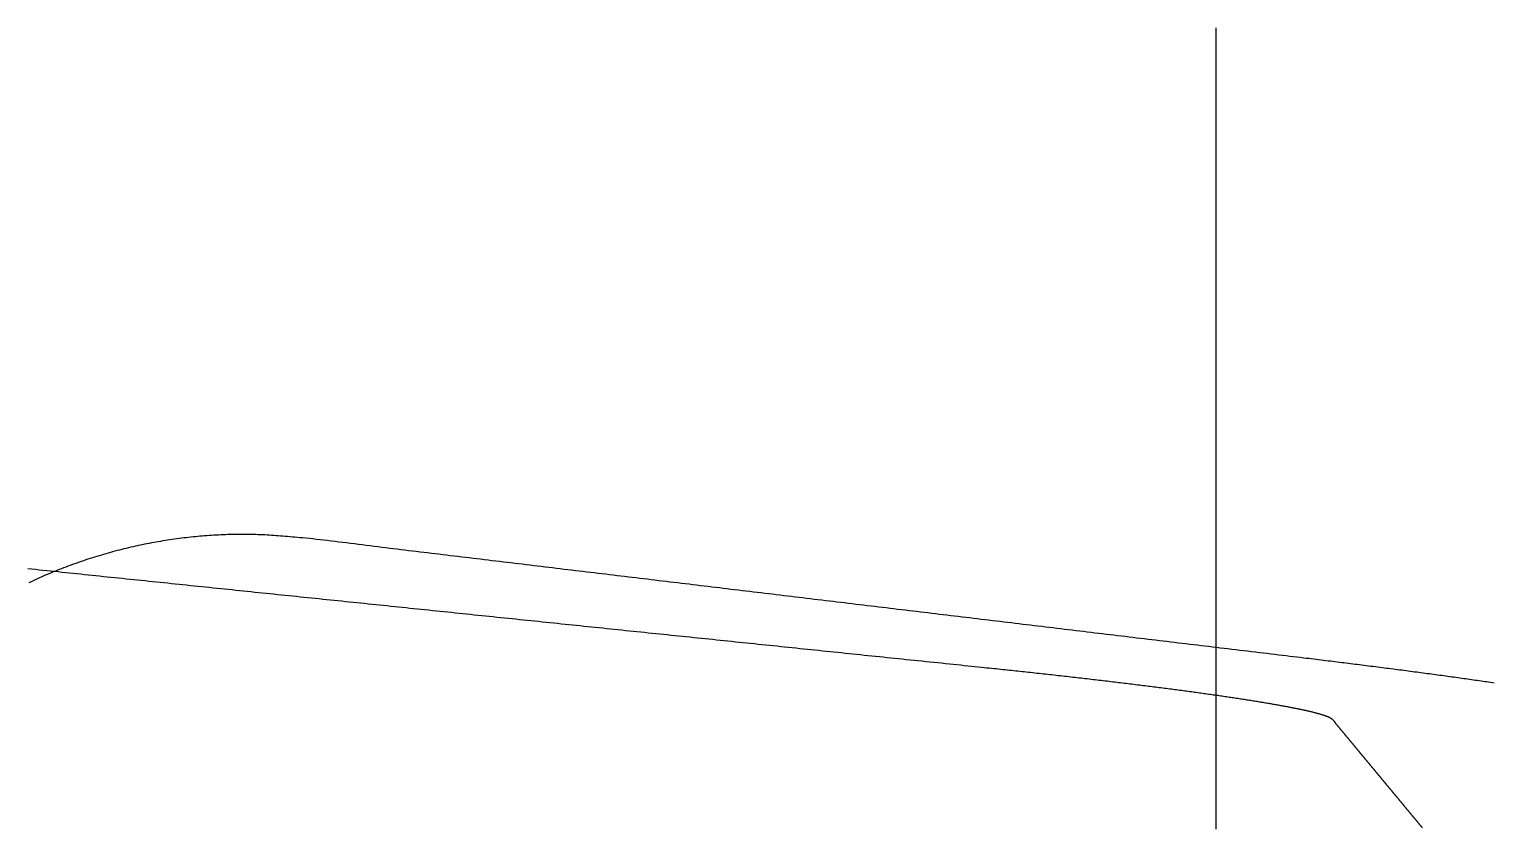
# Model space of a CAD drawing. Header units: millimetres. Extents: x -253 to 256, y -315 to 312.
# Drawn here: x 6.6 to 82.8, y -140 to -98.4 of the extents above; entities that cross this region are included whole.
import ezdxf

# ---------------------------------------------------------------- set-up
doc = ezdxf.new("R2010")
doc.units = ezdxf.units.MM
doc.layers.add('SKETCH', color=5, linetype='Continuous')

msp = doc.modelspace()

# ---------------------------------------------------------------- linework, layer by layer
at = {"layer": 'SKETCH', "flags": 128}
for points in [[(68.414, -140.103), (68.414, -139.886), (68.414, -139.669), (68.414, -139.451), (68.414, -139.234), (68.414, -139.016), (68.414, -138.799), (68.414, -138.582), (68.414, -138.364), (68.414, -138.147), (68.414, -137.929), (68.414, -137.712), (68.414, -137.495), (68.414, -137.277), (68.414, -137.06), (68.414, -136.842), (68.414, -136.625), (68.414, -136.407), (68.414, -136.19), (68.414, -135.973), (68.414, -135.755), (68.414, -135.538), (68.414, -135.32), (68.414, -135.103), (68.414, -134.885), (68.414, -134.668), (68.414, -134.45), (68.414, -134.233), (68.414, -134.016), (68.414, -133.798), (68.414, -133.581), (68.414, -133.363), (68.414, -133.146), (68.414, -132.928), (68.414, -132.711), (68.414, -132.493), (68.414, -132.276), (68.414, -132.059), (68.414, -131.841), (68.414, -131.624), (68.414, -131.406), (68.414, -131.189), (68.414, -130.972), (68.414, -130.754), (68.414, -130.537), (68.414, -130.319), (68.414, -130.102), (68.414, -129.885), (68.414, -129.667), (68.414, -129.45), (68.414, -129.233), (68.414, -129.015), (68.414, -128.798), (68.414, -128.58), (68.414, -128.363), (68.414, -128.146), (68.414, -127.928), (68.414, -127.711), (68.414, -127.493), (68.414, -127.276), (68.414, -127.059), (68.414, -126.841), (68.414, -126.624), (68.414, -126.406), (68.414, -126.189), (68.414, -125.972), (68.414, -125.754), (68.414, -125.537), (68.414, -125.319), (68.414, -125.102), (68.414, -124.885), (68.414, -124.667), (68.414, -124.45), (68.414, -124.232), (68.414, -124.015), (68.414, -123.798), (68.414, -123.58), (68.414, -123.363), (68.414, -123.145), (68.414, -122.928), (68.414, -122.711), (68.414, -122.493), (68.414, -122.276), (68.414, -122.058), (68.414, -121.841), (68.414, -121.623), (68.414, -121.406), (68.414, -121.189), (68.414, -120.971), (68.414, -120.754), (68.414, -120.536), (68.414, -120.319), (68.414, -120.101), (68.414, -119.884), (68.414, -119.666), (68.414, -119.449), (68.414, -119.232), (68.414, -119.014), (68.414, -118.797), (68.414, -118.579), (68.414, -118.362), (68.414, -118.144), (68.414, -117.927), (68.414, -117.709), (68.414, -117.492), (68.414, -117.275), (68.414, -117.057), (68.414, -116.84), (68.414, -116.622), (68.414, -116.405), (68.414, -116.188), (68.414, -115.97), (68.414, -115.753), (68.414, -115.535), (68.414, -115.318), (68.414, -115.101), (68.414, -114.883), (68.414, -114.666), (68.414, -114.448), (68.414, -114.231), (68.414, -114.014), (68.414, -113.796), (68.414, -113.579), (68.414, -113.361), (68.414, -113.144), (68.414, -112.927), (68.414, -112.709), (68.414, -112.492), (68.414, -112.274), (68.414, -112.057), (68.414, -111.84), (68.414, -111.622), (68.414, -111.405), (68.414, -111.187), (68.414, -110.97), (68.414, -110.752), (68.414, -110.535), (68.414, -110.318), (68.414, -110.1), (68.414, -109.883), (68.414, -109.665), (68.414, -109.448), (68.414, -109.23), (68.414, -109.013), (68.414, -108.795), (68.414, -108.578), (68.414, -108.361), (68.414, -108.143), (68.414, -107.926), (68.414, -107.708), (68.414, -107.491), (68.414, -107.273), (68.414, -107.056), (68.414, -106.838), (68.414, -106.621), (68.414, -106.404), (68.414, -106.186), (68.414, -105.969), (68.414, -105.751), (68.414, -105.534), (68.414, -105.317), (68.414, -105.099), (68.414, -104.882), (68.414, -104.664), (68.414, -104.447), (68.414, -104.23), (68.414, -104.012), (68.414, -103.795), (68.414, -103.577), (68.414, -103.36), (68.414, -103.143), (68.414, -102.925), (68.414, -102.708), (68.414, -102.491), (68.414, -102.273), (68.414, -102.056), (68.414, -101.838), (68.414, -101.621), (68.414, -101.403), (68.414, -101.186), (68.414, -100.969), (68.414, -100.751), (68.414, -100.534), (68.414, -100.316), (68.414, -100.099), (68.414, -99.881), (68.414, -99.664), (68.414, -99.447), (68.414, -99.229), (68.414, -99.012), (68.414, -98.794), (68.414, -98.577), (68.414, -98.359)], [(82.885, -132.497), (82.789, -132.483), (82.692, -132.469), (82.596, -132.455), (82.498, -132.441), (82.401, -132.427), (82.303, -132.412), (82.204, -132.398), (82.105, -132.384), (82.006, -132.37), (81.907, -132.356), (81.807, -132.341), (81.706, -132.327), (81.606, -132.313), (81.504, -132.299), (81.403, -132.284), (81.301, -132.27), (81.199, -132.256), (81.097, -132.242), (80.994, -132.227), (80.89, -132.213), (80.786, -132.198), (80.682, -132.184), (80.578, -132.17), (80.473, -132.155), (80.367, -132.141), (80.262, -132.126), (80.155, -132.112), (80.049, -132.097), (79.942, -132.083), (79.835, -132.068), (79.727, -132.054), (79.619, -132.039), (79.511, -132.025), (79.402, -132.01), (79.294, -131.995), (79.184, -131.981), (79.075, -131.966), (78.965, -131.952), (78.855, -131.937), (78.744, -131.922), (78.634, -131.908), (78.523, -131.893), (78.411, -131.878), (78.299, -131.864), (78.187, -131.849), (78.075, -131.834), (77.962, -131.819), (77.849, -131.805), (77.735, -131.79), (77.621, -131.775), (77.507, -131.76), (77.392, -131.745), (77.278, -131.731), (77.162, -131.716), (77.047, -131.701), (76.931, -131.686), (76.815, -131.671), (76.699, -131.656), (76.582, -131.642), (76.466, -131.627), (76.348, -131.612), (76.231, -131.597), (76.114, -131.582), (75.996, -131.567), (75.878, -131.552), (75.76, -131.538), (75.643, -131.523), (75.526, -131.508), (75.41, -131.494), (75.294, -131.479), (75.178, -131.465), (75.062, -131.451), (74.946, -131.436), (74.829, -131.422), (74.712, -131.408), (74.595, -131.393), (74.477, -131.379), (74.358, -131.364), (74.239, -131.35), (74.118, -131.335), (73.996, -131.32), (73.873, -131.305), (73.748, -131.29), (73.622, -131.274), (73.494, -131.259), (73.364, -131.243), (73.233, -131.227), (73.099, -131.211), (72.963, -131.194), (72.788, -131.173), (72.61, -131.151), (72.427, -131.129), (72.242, -131.107), (72.053, -131.084), (71.861, -131.061), (71.667, -131.038), (71.471, -131.014), (71.272, -130.99), (71.072, -130.966), (70.87, -130.942), (70.667, -130.918), (70.462, -130.893), (70.257, -130.869), (70.052, -130.844), (69.846, -130.819), (69.64, -130.795), (69.435, -130.77), (69.23, -130.746), (69.026, -130.721), (68.822, -130.697), (68.621, -130.673), (68.42, -130.649), (68.222, -130.625), (68.024, -130.601), (67.827, -130.577), (67.629, -130.554), (67.432, -130.53), (67.234, -130.506), (67.036, -130.483), (66.839, -130.459), (66.641, -130.435), (66.444, -130.412), (66.246, -130.388), (66.049, -130.364), (65.851, -130.341), (65.654, -130.317), (65.456, -130.293), (65.259, -130.269), (65.061, -130.246), (64.864, -130.222), (64.666, -130.198), (64.469, -130.175), (64.271, -130.151), (64.074, -130.127), (63.876, -130.104), (63.679, -130.08), (63.481, -130.056), (63.284, -130.033), (63.086, -130.009), (62.888, -129.985), (62.691, -129.961), (62.493, -129.938), (62.296, -129.914), (62.098, -129.89), (61.901, -129.867), (61.703, -129.843), (61.506, -129.819), (61.308, -129.795), (61.111, -129.772), (60.913, -129.748), (60.716, -129.724), (60.518, -129.701), (60.32, -129.677), (60.123, -129.653), (59.925, -129.629), (59.728, -129.606), (59.53, -129.582), (59.333, -129.558), (59.135, -129.534), (58.938, -129.511), (58.74, -129.487), (58.543, -129.463), (58.345, -129.44), (58.148, -129.416), (57.95, -129.392), (57.753, -129.368), (57.556, -129.345), (57.358, -129.321), (57.161, -129.297), (56.963, -129.273), (56.766, -129.25), (56.568, -129.226), (56.371, -129.202), (56.173, -129.179), (55.976, -129.155), (55.778, -129.131), (55.581, -129.107), (55.384, -129.084), (55.186, -129.06), (54.989, -129.036), (54.791, -129.013), (54.594, -128.989), (54.396, -128.965), (54.199, -128.941), (54.002, -128.918), (53.804, -128.894), (53.607, -128.87), (53.409, -128.847), (53.212, -128.823), (53.014, -128.799), (52.817, -128.776), (52.62, -128.752), (52.422, -128.728), (52.225, -128.705), (52.027, -128.681), (51.83, -128.657), (51.632, -128.634), (51.435, -128.61), (51.238, -128.586), (51.04, -128.563), (50.843, -128.539), (50.645, -128.515), (50.448, -128.492), (50.251, -128.468), (50.053, -128.444), (49.856, -128.421), (49.658, -128.397), (49.461, -128.373), (49.264, -128.35), (49.066, -128.326), (48.869, -128.302), (48.671, -128.279), (48.474, -128.255), (48.276, -128.231), (48.079, -128.207), (47.882, -128.184), (47.684, -128.16), (47.487, -128.136), (47.289, -128.113), (47.092, -128.089), (46.894, -128.065), (46.697, -128.041), (46.5, -128.018), (46.302, -127.994), (46.105, -127.97), (45.907, -127.947), (45.71, -127.923), (45.513, -127.899), (45.315, -127.875), (45.118, -127.852), (44.92, -127.828), (44.723, -127.804), (44.526, -127.781), (44.328, -127.757), (44.131, -127.733), (43.933, -127.709), (43.736, -127.686), (43.539, -127.662), (43.341, -127.638), (43.144, -127.615), (42.947, -127.591), (42.749, -127.567), (42.552, -127.543), (42.355, -127.52), (42.157, -127.496), (41.96, -127.472), (41.763, -127.449), (41.565, -127.425), (41.368, -127.401), (41.171, -127.377), (40.973, -127.354), (40.776, -127.33), (40.579, -127.306), (40.381, -127.283), (40.184, -127.259), (39.987, -127.235), (39.789, -127.212), (39.592, -127.188), (39.395, -127.164), (39.197, -127.141), (39, -127.117), (38.803, -127.093), (38.605, -127.07), (38.408, -127.046), (38.211, -127.022), (38.013, -126.999), (37.816, -126.975), (37.619, -126.951), (37.422, -126.928), (37.224, -126.904), (37.027, -126.88), (36.83, -126.857), (36.632, -126.833), (36.435, -126.809), (36.238, -126.786), (36.04, -126.762), (35.843, -126.738), (35.646, -126.715), (35.449, -126.691), (35.251, -126.667), (35.054, -126.644), (34.857, -126.62), (34.659, -126.596), (34.462, -126.573), (34.265, -126.549), (34.068, -126.525), (33.87, -126.502), (33.673, -126.478), (33.476, -126.454), (33.279, -126.431), (33.081, -126.407), (32.884, -126.383), (32.687, -126.36), (32.489, -126.336), (32.292, -126.312), (32.095, -126.288), (31.898, -126.265), (31.7, -126.241), (31.503, -126.217), (31.306, -126.194), (31.109, -126.17), (30.911, -126.146), (30.714, -126.122), (30.517, -126.099), (30.32, -126.075), (30.122, -126.051), (29.925, -126.028), (29.728, -126.004), (29.53, -125.98), (29.333, -125.957), (29.136, -125.933), (28.939, -125.909), (28.741, -125.886), (28.544, -125.862), (28.347, -125.838), (28.149, -125.814), (27.952, -125.791), (27.755, -125.767), (27.558, -125.743), (27.36, -125.72), (27.163, -125.696), (26.966, -125.672), (26.769, -125.649), (26.571, -125.625), (26.374, -125.601), (26.177, -125.578), (25.98, -125.554), (25.782, -125.53), (25.585, -125.507), (25.387, -125.483), (25.187, -125.458), (24.986, -125.433), (24.783, -125.408), (24.579, -125.382), (24.375, -125.356), (24.17, -125.33), (23.965, -125.304), (23.76, -125.277), (23.555, -125.251), (23.351, -125.225), (23.148, -125.199), (22.945, -125.174), (22.744, -125.149), (22.544, -125.125), (22.346, -125.101), (22.149, -125.077), (21.956, -125.055), (21.764, -125.033), (21.575, -125.012), (21.389, -124.992), (21.207, -124.973), (21.028, -124.956), (20.852, -124.939), (20.718, -124.927), (20.585, -124.915), (20.455, -124.903), (20.327, -124.891), (20.201, -124.88), (20.076, -124.869), (19.953, -124.858), (19.831, -124.848), (19.71, -124.838), (19.59, -124.829), (19.472, -124.82), (19.354, -124.812), (19.236, -124.804), (19.119, -124.796), (19.003, -124.789), (18.886, -124.783), (18.77, -124.777), (18.653, -124.772), (18.536, -124.767), (18.419, -124.763), (18.301, -124.76), (18.182, -124.757), (18.062, -124.755), (17.942, -124.754), (17.82, -124.753), (17.699, -124.753), (17.578, -124.754), (17.456, -124.755), (17.335, -124.757), (17.213, -124.759), (17.091, -124.762), (16.97, -124.766), (16.848, -124.77), (16.727, -124.774), (16.605, -124.78), (16.484, -124.785), (16.362, -124.792), (16.241, -124.799), (16.119, -124.806), (15.998, -124.814), (15.877, -124.823), (15.755, -124.832), (15.634, -124.842), (15.513, -124.852), (15.392, -124.863), (15.271, -124.874), (15.15, -124.886), (15.029, -124.899), (14.909, -124.912), (14.788, -124.926), (14.667, -124.94), (14.547, -124.955), (14.426, -124.97), (14.306, -124.986), (14.185, -125.003), (14.064, -125.02), (13.944, -125.038), (13.824, -125.056), (13.703, -125.075), (13.583, -125.094), (13.463, -125.114), (13.343, -125.134), (13.223, -125.156), (13.103, -125.177), (12.983, -125.199), (12.863, -125.222), (12.744, -125.245), (12.625, -125.269), (12.505, -125.294), (12.386, -125.319), (12.267, -125.344), (12.148, -125.37), (12.03, -125.397), (11.911, -125.424), (11.793, -125.452), (11.674, -125.48), (11.556, -125.509), (11.437, -125.538), (11.319, -125.568), (11.201, -125.599), (11.083, -125.63), (10.965, -125.662), (10.848, -125.694), (10.73, -125.727), (10.613, -125.76), (10.495, -125.794), (10.378, -125.828), (10.261, -125.863), (10.144, -125.899), (10.027, -125.935), (9.911, -125.971), (9.795, -126.009), (9.678, -126.046), (9.563, -126.084), (9.447, -126.123), (9.331, -126.162), (9.216, -126.202), (9.101, -126.243), (8.985, -126.284), (8.87, -126.325), (8.755, -126.367), (8.641, -126.41), (8.526, -126.453), (8.412, -126.497), (8.297, -126.541), (8.183, -126.586), (8.069, -126.631), (7.955, -126.677), (7.842, -126.723), (7.728, -126.77), (7.615, -126.818), (7.502, -126.866), (7.39, -126.914), (7.277, -126.963), (7.165, -127.013), (7.053, -127.063), (6.941, -127.113), (6.829, -127.164), (6.718, -127.216), (6.607, -127.268)], [(79.147, -140.037), (79.139, -140.027), (79.13, -140.016), (79.122, -140.006), (79.113, -139.996), (79.105, -139.986), (79.096, -139.976), (79.088, -139.965), (79.079, -139.955), (79.071, -139.945), (79.062, -139.935), (79.054, -139.925), (79.046, -139.914), (79.037, -139.904), (79.029, -139.894), (79.02, -139.884), (79.012, -139.874), (79.003, -139.864), (78.995, -139.853), (78.987, -139.843), (78.978, -139.833), (78.97, -139.823), (78.961, -139.813), (78.953, -139.802), (78.944, -139.792), (78.936, -139.782), (78.927, -139.772), (78.919, -139.762), (78.91, -139.752), (78.902, -139.741), (78.893, -139.731), (78.885, -139.721), (78.876, -139.711), (78.868, -139.7), (78.86, -139.69), (78.851, -139.68), (78.843, -139.67), (78.834, -139.66), (78.826, -139.649), (78.817, -139.639), (78.809, -139.629), (78.8, -139.619), (78.792, -139.608), (78.783, -139.598), (78.775, -139.588), (78.766, -139.578), (78.758, -139.567), (78.749, -139.557), (78.741, -139.547), (78.732, -139.537), (78.724, -139.527), (78.715, -139.516), (78.707, -139.506), (78.698, -139.496), (78.69, -139.486), (78.681, -139.476), (78.673, -139.465), (78.664, -139.455), (78.656, -139.445), (78.648, -139.435), (78.639, -139.425), (78.631, -139.415), (78.622, -139.404), (78.614, -139.394), (78.605, -139.384), (78.597, -139.374), (78.589, -139.364), (78.58, -139.354), (78.572, -139.343), (78.563, -139.333), (78.555, -139.323), (78.546, -139.313), (78.538, -139.303), (78.53, -139.293), (78.521, -139.282), (78.513, -139.272), (78.504, -139.262), (78.496, -139.252), (78.487, -139.242), (78.479, -139.231), (78.47, -139.221), (78.462, -139.211), (78.454, -139.201), (78.445, -139.191), (78.437, -139.18), (78.428, -139.17), (78.42, -139.16), (78.411, -139.15), (78.403, -139.139), (78.395, -139.129), (78.386, -139.119), (78.378, -139.109), (78.369, -139.099), (78.361, -139.088), (78.352, -139.078), (78.344, -139.068), (78.336, -139.058), (78.327, -139.048), (78.319, -139.037), (78.31, -139.027), (78.302, -139.017), (78.293, -139.007), (78.285, -138.997), (78.276, -138.986), (78.268, -138.976), (78.259, -138.966), (78.251, -138.956), (78.242, -138.946), (78.234, -138.936), (78.225, -138.925), (78.217, -138.915), (78.208, -138.905), (78.2, -138.895), (78.191, -138.885), (78.183, -138.875), (78.175, -138.865), (78.166, -138.854), (78.158, -138.844), (78.149, -138.834), (78.141, -138.824), (78.132, -138.814), (78.124, -138.804), (78.115, -138.793), (78.107, -138.783), (78.098, -138.773), (78.09, -138.763), (78.081, -138.753), (78.073, -138.742), (78.065, -138.732), (78.056, -138.722), (78.048, -138.712), (78.039, -138.702), (78.031, -138.691), (78.022, -138.681), (78.014, -138.671), (78.006, -138.661), (77.997, -138.651), (77.989, -138.64), (77.98, -138.63), (77.972, -138.62), (77.964, -138.61), (77.955, -138.599), (77.947, -138.589), (77.938, -138.579), (77.93, -138.569), (77.921, -138.559), (77.913, -138.549), (77.905, -138.538), (77.896, -138.528), (77.888, -138.518), (77.879, -138.508), (77.871, -138.498), (77.862, -138.488), (77.854, -138.477), (77.845, -138.467), (77.837, -138.457), (77.828, -138.447), (77.82, -138.437), (77.811, -138.427), (77.803, -138.416), (77.794, -138.406), (77.786, -138.396), (77.778, -138.386), (77.769, -138.376), (77.761, -138.366), (77.752, -138.356), (77.744, -138.345), (77.735, -138.335), (77.727, -138.325), (77.718, -138.315), (77.71, -138.305), (77.701, -138.295), (77.693, -138.284), (77.685, -138.274), (77.676, -138.264), (77.668, -138.254), (77.659, -138.244), (77.651, -138.234), (77.642, -138.223), (77.634, -138.213), (77.626, -138.203), (77.617, -138.193), (77.609, -138.183), (77.6, -138.172), (77.592, -138.162), (77.584, -138.152), (77.575, -138.142), (77.567, -138.132), (77.558, -138.121), (77.55, -138.111), (77.541, -138.101), (77.533, -138.091), (77.525, -138.081), (77.516, -138.07), (77.508, -138.06), (77.499, -138.05), (77.491, -138.04), (77.482, -138.03), (77.474, -138.02), (77.466, -138.009), (77.457, -137.999), (77.449, -137.989), (77.44, -137.979), (77.432, -137.969), (77.423, -137.959), (77.415, -137.949), (77.406, -137.938), (77.398, -137.928), (77.389, -137.918), (77.381, -137.908), (77.372, -137.898), (77.364, -137.888), (77.356, -137.878), (77.347, -137.868), (77.339, -137.857), (77.33, -137.847), (77.322, -137.837), (77.313, -137.827), (77.305, -137.817), (77.296, -137.807), (77.288, -137.796), (77.28, -137.786), (77.271, -137.776), (77.263, -137.766), (77.254, -137.756), (77.246, -137.746), (77.237, -137.735), (77.229, -137.725), (77.221, -137.715), (77.212, -137.705), (77.204, -137.695), (77.195, -137.684), (77.187, -137.674), (77.179, -137.664), (77.17, -137.654), (77.162, -137.644), (77.153, -137.634), (77.145, -137.623), (77.137, -137.613), (77.128, -137.603), (77.12, -137.593), (77.111, -137.583), (77.103, -137.572), (77.095, -137.562), (77.086, -137.552), (77.078, -137.542), (77.069, -137.532), (77.061, -137.522), (77.052, -137.512), (77.044, -137.501), (77.036, -137.491), (77.027, -137.481), (77.019, -137.471), (77.01, -137.461), (77.002, -137.451), (76.994, -137.441), (76.985, -137.431), (76.977, -137.42), (76.968, -137.41), (76.96, -137.4), (76.952, -137.39), (76.943, -137.38), (76.935, -137.37), (76.926, -137.36), (76.918, -137.35), (76.91, -137.339), (76.901, -137.329), (76.893, -137.319), (76.884, -137.309), (76.876, -137.299), (76.867, -137.289), (76.859, -137.278), (76.851, -137.268), (76.842, -137.258), (76.834, -137.248), (76.825, -137.238), (76.817, -137.228), (76.808, -137.217), (76.8, -137.207), (76.791, -137.197), (76.783, -137.187), (76.775, -137.177), (76.766, -137.167), (76.758, -137.156), (76.749, -137.146), (76.741, -137.136), (76.732, -137.126), (76.724, -137.116), (76.715, -137.105), (76.707, -137.095), (76.699, -137.085), (76.69, -137.075), (76.682, -137.065), (76.673, -137.055), (76.665, -137.045), (76.656, -137.034), (76.648, -137.024), (76.64, -137.014), (76.631, -137.004), (76.623, -136.994), (76.615, -136.984), (76.606, -136.974), (76.598, -136.964), (76.589, -136.954), (76.581, -136.943), (76.573, -136.933), (76.564, -136.923), (76.556, -136.913), (76.547, -136.903), (76.539, -136.893), (76.531, -136.883), (76.522, -136.873), (76.514, -136.862), (76.505, -136.852), (76.497, -136.842), (76.489, -136.832), (76.48, -136.822), (76.472, -136.812), (76.463, -136.802), (76.455, -136.791), (76.446, -136.781), (76.438, -136.771), (76.43, -136.761), (76.421, -136.751), (76.413, -136.741), (76.404, -136.73), (76.396, -136.72), (76.387, -136.71), (76.379, -136.7), (76.37, -136.69), (76.362, -136.68), (76.354, -136.669), (76.345, -136.659), (76.337, -136.649), (76.328, -136.639), (76.32, -136.629), (76.311, -136.619), (76.303, -136.609), (76.295, -136.598), (76.286, -136.588), (76.278, -136.578), (76.269, -136.568), (76.261, -136.558), (76.253, -136.548), (76.244, -136.538), (76.236, -136.528), (76.227, -136.517), (76.219, -136.507), (76.211, -136.497), (76.202, -136.487), (76.194, -136.477), (76.185, -136.467), (76.177, -136.457), (76.169, -136.447), (76.16, -136.437), (76.152, -136.426), (76.144, -136.416), (76.135, -136.406), (76.127, -136.396), (76.118, -136.386), (76.11, -136.376), (76.102, -136.366), (76.093, -136.356), (76.085, -136.346), (76.076, -136.335), (76.068, -136.325), (76.06, -136.315), (76.051, -136.305), (76.043, -136.295), (76.034, -136.285), (76.026, -136.275), (76.017, -136.264), (76.009, -136.254), (76.001, -136.244), (75.992, -136.234), (75.984, -136.224), (75.975, -136.214), (75.967, -136.203), (75.958, -136.193), (75.95, -136.183), (75.942, -136.173), (75.933, -136.163), (75.925, -136.153), (75.916, -136.143), (75.908, -136.132), (75.899, -136.122), (75.891, -136.112), (75.883, -136.102), (75.874, -136.092), (75.866, -136.082), (75.857, -136.072), (75.849, -136.062), (75.841, -136.051), (75.832, -136.041), (75.824, -136.031), (75.815, -136.021), (75.807, -136.011), (75.799, -136.001), (75.79, -135.991), (75.782, -135.981), (75.774, -135.971), (75.765, -135.961), (75.757, -135.95), (75.748, -135.94), (75.74, -135.93), (75.732, -135.92), (75.723, -135.91), (75.715, -135.9), (75.707, -135.89), (75.698, -135.88), (75.69, -135.87), (75.681, -135.86), (75.673, -135.849), (75.665, -135.839), (75.656, -135.829), (75.648, -135.819), (75.64, -135.809), (75.631, -135.799), (75.623, -135.789), (75.614, -135.778), (75.606, -135.768), (75.598, -135.758), (75.589, -135.748), (75.581, -135.738), (75.573, -135.728), (75.564, -135.718), (75.556, -135.707), (75.548, -135.697), (75.539, -135.687), (75.531, -135.677), (75.522, -135.667), (75.514, -135.657), (75.506, -135.647), (75.497, -135.636), (75.489, -135.626), (75.48, -135.616), (75.472, -135.606), (75.464, -135.596), (75.455, -135.586), (75.447, -135.576), (75.438, -135.566), (75.43, -135.556), (75.422, -135.545), (75.413, -135.535), (75.405, -135.525), (75.396, -135.515), (75.388, -135.505), (75.379, -135.495), (75.371, -135.485), (75.363, -135.475), (75.354, -135.465), (75.346, -135.455), (75.337, -135.445), (75.329, -135.435), (75.321, -135.424), (75.312, -135.414), (75.304, -135.404), (75.295, -135.394), (75.287, -135.384), (75.279, -135.374), (75.27, -135.364), (75.262, -135.354), (75.253, -135.344), (75.245, -135.333), (75.237, -135.323), (75.228, -135.313), (75.22, -135.303), (75.212, -135.293), (75.203, -135.283), (75.195, -135.273), (75.186, -135.263), (75.178, -135.252), (75.17, -135.242), (75.161, -135.232), (75.153, -135.222), (75.145, -135.212), (75.136, -135.202), (75.128, -135.192), (75.12, -135.181), (75.111, -135.171), (75.103, -135.161), (75.094, -135.151), (75.086, -135.141), (75.078, -135.131), (75.069, -135.121), (75.061, -135.111), (75.053, -135.101), (75.044, -135.091), (75.036, -135.08), (75.027, -135.07), (75.019, -135.06), (75.01, -135.05), (75.002, -135.04), (74.994, -135.03), (74.985, -135.02), (74.977, -135.01), (74.968, -135), (74.96, -134.99), (74.952, -134.98), (74.943, -134.97), (74.935, -134.96), (74.926, -134.949), (74.918, -134.939), (74.91, -134.929), (74.901, -134.919), (74.893, -134.909), (74.884, -134.899), (74.876, -134.889), (74.868, -134.879), (74.859, -134.869), (74.851, -134.859), (74.843, -134.848), (74.834, -134.838), (74.826, -134.828), (74.817, -134.818), (74.809, -134.808), (74.801, -134.798), (74.792, -134.788), (74.784, -134.778), (74.776, -134.768), (74.767, -134.757), (74.759, -134.747), (74.751, -134.737), (74.742, -134.727), (74.734, -134.717), (74.726, -134.707), (74.717, -134.697), (74.709, -134.687), (74.7, -134.676), (74.692, -134.666), (74.684, -134.656), (74.675, -134.646), (74.667, -134.636), (74.659, -134.626), (74.651, -134.616), (74.644, -134.605), (74.637, -134.595), (74.629, -134.585), (74.622, -134.574), (74.615, -134.564), (74.608, -134.554), (74.6, -134.543), (74.593, -134.533), (74.586, -134.523), (74.578, -134.512), (74.57, -134.502), (74.562, -134.492), (74.554, -134.482), (74.546, -134.472), (74.537, -134.462), (74.527, -134.452), (74.518, -134.442), (74.508, -134.433), (74.497, -134.423), (74.486, -134.414), (74.474, -134.404), (74.465, -134.397), (74.455, -134.39), (74.446, -134.383), (74.437, -134.377), (74.428, -134.37), (74.419, -134.363), (74.41, -134.357), (74.4, -134.35), (74.391, -134.344), (74.381, -134.338), (74.371, -134.331), (74.36, -134.325), (74.35, -134.318), (74.338, -134.312), (74.327, -134.306), (74.315, -134.299), (74.302, -134.293), (74.289, -134.286), (74.275, -134.28), (74.26, -134.273), (74.245, -134.266), (74.229, -134.259), (74.212, -134.252), (74.194, -134.245), (74.176, -134.238), (74.157, -134.231), (74.137, -134.223), (74.117, -134.216), (74.096, -134.209), (74.075, -134.201), (74.053, -134.194), (74.031, -134.186), (74.008, -134.179), (73.985, -134.171), (73.961, -134.163), (73.936, -134.156), (73.911, -134.148), (73.886, -134.14), (73.86, -134.132), (73.833, -134.124), (73.806, -134.117), (73.778, -134.109), (73.75, -134.101), (73.721, -134.093), (73.692, -134.085), (73.662, -134.077), (73.632, -134.068), (73.601, -134.06), (73.569, -134.052), (73.537, -134.044), (73.505, -134.036), (73.472, -134.027), (73.438, -134.019), (73.404, -134.011), (73.369, -134.002), (73.334, -133.994), (73.298, -133.986), (73.262, -133.977), (73.225, -133.969), (73.188, -133.96), (73.15, -133.951), (73.111, -133.943), (73.072, -133.934), (73.033, -133.925), (72.993, -133.917), (72.952, -133.908), (72.911, -133.899), (72.87, -133.89), (72.828, -133.881), (72.785, -133.872), (72.742, -133.863), (72.699, -133.854), (72.655, -133.845), (72.61, -133.836), (72.565, -133.827), (72.519, -133.818), (72.473, -133.809), (72.427, -133.799), (72.379, -133.79), (72.332, -133.781), (72.283, -133.771), (72.235, -133.762), (72.185, -133.752), (72.136, -133.743), (72.085, -133.733), (72.034, -133.724), (71.983, -133.714), (71.931, -133.705), (71.879, -133.695), (71.826, -133.685), (71.773, -133.676), (71.719, -133.666), (71.665, -133.656), (71.61, -133.647), (71.555, -133.637), (71.5, -133.627), (71.443, -133.617), (71.387, -133.607), (71.33, -133.597), (71.272, -133.587), (71.214, -133.577), (71.155, -133.567), (71.096, -133.557), (71.036, -133.547), (70.976, -133.537), (70.915, -133.527), (70.854, -133.517), (70.792, -133.506), (70.73, -133.496), (70.668, -133.486), (70.605, -133.476), (70.541, -133.465), (70.477, -133.455), (70.413, -133.444), (70.348, -133.434), (70.282, -133.424), (70.216, -133.413), (70.15, -133.403), (70.083, -133.392), (70.016, -133.382), (69.948, -133.371), (69.88, -133.361), (69.812, -133.35), (69.742, -133.339), (69.673, -133.329), (69.603, -133.318), (69.532, -133.307), (69.461, -133.296), (69.389, -133.285), (69.317, -133.275), (69.245, -133.264), (69.172, -133.253), (69.098, -133.242), (69.025, -133.231), (68.95, -133.22), (68.876, -133.209), (68.8, -133.198), (68.725, -133.187), (68.649, -133.176), (68.572, -133.165), (68.496, -133.154), (68.418, -133.143), (68.341, -133.132), (68.263, -133.121), (68.184, -133.11), (68.105, -133.098), (68.026, -133.087), (67.946, -133.076), (67.865, -133.065), (67.785, -133.053), (67.703, -133.042), (67.622, -133.031), (67.54, -133.019), (67.457, -133.008), (67.374, -132.997), (67.291, -132.985), (67.207, -132.974), (67.123, -132.962), (67.038, -132.951), (66.953, -132.939), (66.868, -132.928), (66.782, -132.916), (66.696, -132.905), (66.609, -132.893), (66.522, -132.882), (66.435, -132.87), (66.347, -132.859), (66.259, -132.847), (66.171, -132.835), (66.082, -132.824), (65.992, -132.812), (65.903, -132.801), (65.813, -132.789), (65.722, -132.777), (65.631, -132.765), (65.54, -132.754), (65.448, -132.742), (65.356, -132.73), (65.263, -132.718), (65.17, -132.707), (65.077, -132.695), (64.983, -132.683), (64.889, -132.671), (64.795, -132.659), (64.7, -132.647), (64.605, -132.636), (64.509, -132.624), (64.413, -132.612), (64.317, -132.6), (64.221, -132.588), (64.124, -132.576), (64.027, -132.564), (63.929, -132.552), (63.831, -132.54), (63.733, -132.528), (63.634, -132.516), (63.535, -132.504), (63.436, -132.492), (63.336, -132.48), (63.236, -132.468), (63.135, -132.456), (63.034, -132.444), (62.933, -132.432), (62.832, -132.42), (62.73, -132.407), (62.627, -132.395), (62.525, -132.383), (62.422, -132.371), (62.319, -132.359), (62.215, -132.347), (62.112, -132.335), (62.008, -132.322), (61.903, -132.31), (61.799, -132.298), (61.694, -132.286), (61.588, -132.274), (61.483, -132.262), (61.377, -132.249), (61.271, -132.237), (61.164, -132.225), (61.058, -132.213), (60.95, -132.201), (60.843, -132.188), (60.735, -132.176), (60.627, -132.164), (60.519, -132.152), (60.41, -132.139), (60.301, -132.127), (60.192, -132.115), (60.082, -132.103), (59.972, -132.09), (59.862, -132.078), (59.752, -132.066), (59.641, -132.054), (59.53, -132.041), (59.419, -132.029), (59.308, -132.017), (59.196, -132.005), (59.084, -131.992), (58.972, -131.98), (58.86, -131.968), (58.749, -131.956), (58.639, -131.944), (58.528, -131.932), (58.419, -131.92), (58.309, -131.909), (58.199, -131.897), (58.089, -131.885), (57.979, -131.873), (57.869, -131.862), (57.758, -131.85), (57.646, -131.838), (57.533, -131.826), (57.42, -131.814), (57.305, -131.802), (57.19, -131.79), (57.073, -131.778), (56.954, -131.765), (56.834, -131.753), (56.712, -131.74), (56.588, -131.727), (56.462, -131.714), (56.334, -131.7), (56.203, -131.687), (56.031, -131.669), (55.855, -131.65), (55.674, -131.631), (55.49, -131.612), (55.302, -131.593), (55.112, -131.573), (54.918, -131.553), (54.722, -131.532), (54.524, -131.512), (54.323, -131.491), (54.121, -131.47), (53.918, -131.449), (53.713, -131.428), (53.508, -131.407), (53.302, -131.386), (53.096, -131.364), (52.89, -131.343), (52.684, -131.322), (52.478, -131.301), (52.274, -131.28), (52.07, -131.259), (51.868, -131.238), (51.668, -131.217), (51.47, -131.197), (51.273, -131.176), (51.075, -131.156), (50.878, -131.135), (50.681, -131.115), (50.484, -131.094), (50.287, -131.074), (50.089, -131.054), (49.892, -131.033), (49.695, -131.013), (49.498, -130.992), (49.301, -130.972), (49.103, -130.952), (48.906, -130.931), (48.709, -130.911), (48.512, -130.89), (48.315, -130.87), (48.117, -130.849), (47.92, -130.829), (47.723, -130.809), (47.526, -130.788), (47.329, -130.768), (47.132, -130.747), (46.934, -130.727), (46.737, -130.707), (46.54, -130.686), (46.343, -130.666), (46.146, -130.645), (45.949, -130.625), (45.751, -130.604), (45.554, -130.584), (45.357, -130.564), (45.16, -130.543), (44.963, -130.523), (44.766, -130.502), (44.569, -130.482), (44.372, -130.462), (44.175, -130.441), (43.977, -130.421), (43.78, -130.4), (43.583, -130.38), (43.386, -130.359), (43.189, -130.339), (42.992, -130.319), (42.795, -130.298), (42.598, -130.278), (42.401, -130.257), (42.204, -130.237), (42.006, -130.217), (41.809, -130.196), (41.612, -130.176), (41.415, -130.156), (41.218, -130.135), (41.021, -130.115), (40.824, -130.094), (40.627, -130.074), (40.429, -130.054), (40.232, -130.033), (40.035, -130.013), (39.838, -129.993), (39.641, -129.972), (39.444, -129.952), (39.247, -129.932), (39.05, -129.911), (38.852, -129.891), (38.655, -129.87), (38.458, -129.85), (38.261, -129.83), (38.064, -129.809), (37.867, -129.789), (37.67, -129.769), (37.473, -129.748), (37.276, -129.728), (37.078, -129.708), (36.881, -129.687), (36.684, -129.667), (36.487, -129.646), (36.29, -129.626), (36.093, -129.606), (35.896, -129.585), (35.699, -129.565), (35.502, -129.544), (35.305, -129.524), (35.108, -129.504), (34.911, -129.483), (34.713, -129.463), (34.516, -129.442), (34.319, -129.422), (34.122, -129.401), (33.925, -129.381), (33.728, -129.361), (33.531, -129.34), (33.334, -129.32), (33.137, -129.299), (32.94, -129.279), (32.743, -129.259), (32.546, -129.238), (32.349, -129.218), (32.152, -129.197), (31.955, -129.177), (31.757, -129.157), (31.56, -129.136), (31.363, -129.116), (31.166, -129.095), (30.969, -129.075), (30.772, -129.055), (30.575, -129.034), (30.378, -129.014), (30.181, -128.993), (29.984, -128.973), (29.787, -128.953), (29.59, -128.932), (29.393, -128.912), (29.196, -128.891), (28.999, -128.871), (28.802, -128.851), (28.605, -128.83), (28.408, -128.81), (28.211, -128.789), (28.014, -128.769), (27.817, -128.749), (27.62, -128.728), (27.423, -128.708), (27.226, -128.687), (27.029, -128.667), (26.832, -128.647), (26.635, -128.626), (26.438, -128.606), (26.241, -128.585), (26.044, -128.565), (25.847, -128.545), (25.65, -128.524), (25.453, -128.504), (25.256, -128.483), (25.059, -128.463), (24.862, -128.443), (24.665, -128.422), (24.468, -128.402), (24.271, -128.381), (24.074, -128.361), (23.877, -128.341), (23.68, -128.32), (23.483, -128.3), (23.286, -128.28), (23.089, -128.259), (22.892, -128.239), (22.695, -128.218), (22.498, -128.198), (22.301, -128.178), (22.104, -128.157), (21.907, -128.137), (21.71, -128.117), (21.513, -128.096), (21.316, -128.076), (21.119, -128.056), (20.923, -128.035), (20.726, -128.015), (20.529, -127.995), (20.332, -127.974), (20.135, -127.954), (19.938, -127.934), (19.741, -127.913), (19.544, -127.893), (19.347, -127.873), (19.15, -127.852), (18.953, -127.832), (18.757, -127.811), (18.56, -127.791), (18.363, -127.771), (18.166, -127.75), (17.969, -127.73), (17.772, -127.71), (17.575, -127.689), (17.378, -127.669), (17.181, -127.648), (16.984, -127.628), (16.787, -127.608), (16.59, -127.587), (16.393, -127.567), (16.196, -127.547), (16, -127.526), (15.803, -127.506), (15.606, -127.485), (15.409, -127.465), (15.212, -127.445), (15.015, -127.424), (14.818, -127.404), (14.621, -127.383), (14.424, -127.363), (14.227, -127.343), (14.03, -127.322), (13.833, -127.302), (13.637, -127.281), (13.44, -127.261), (13.243, -127.241), (13.046, -127.22), (12.849, -127.2), (12.652, -127.18), (12.455, -127.159), (12.258, -127.139), (12.061, -127.118), (11.865, -127.098), (11.668, -127.078), (11.471, -127.057), (11.274, -127.037), (11.077, -127.016), (10.88, -126.996), (10.683, -126.976), (10.486, -126.955), (10.289, -126.935), (10.093, -126.915), (9.896, -126.894), (9.699, -126.874), (9.502, -126.853), (9.305, -126.833), (9.108, -126.813), (8.911, -126.792), (8.715, -126.772), (8.518, -126.752), (8.321, -126.731), (8.124, -126.711), (7.927, -126.69), (7.73, -126.67), (7.533, -126.65), (7.337, -126.629), (7.14, -126.609), (6.943, -126.588), (6.746, -126.568), (6.549, -126.548)]]:
    msp.add_lwpolyline(points, dxfattribs=at)

doc.saveas('drawing.dxf')
